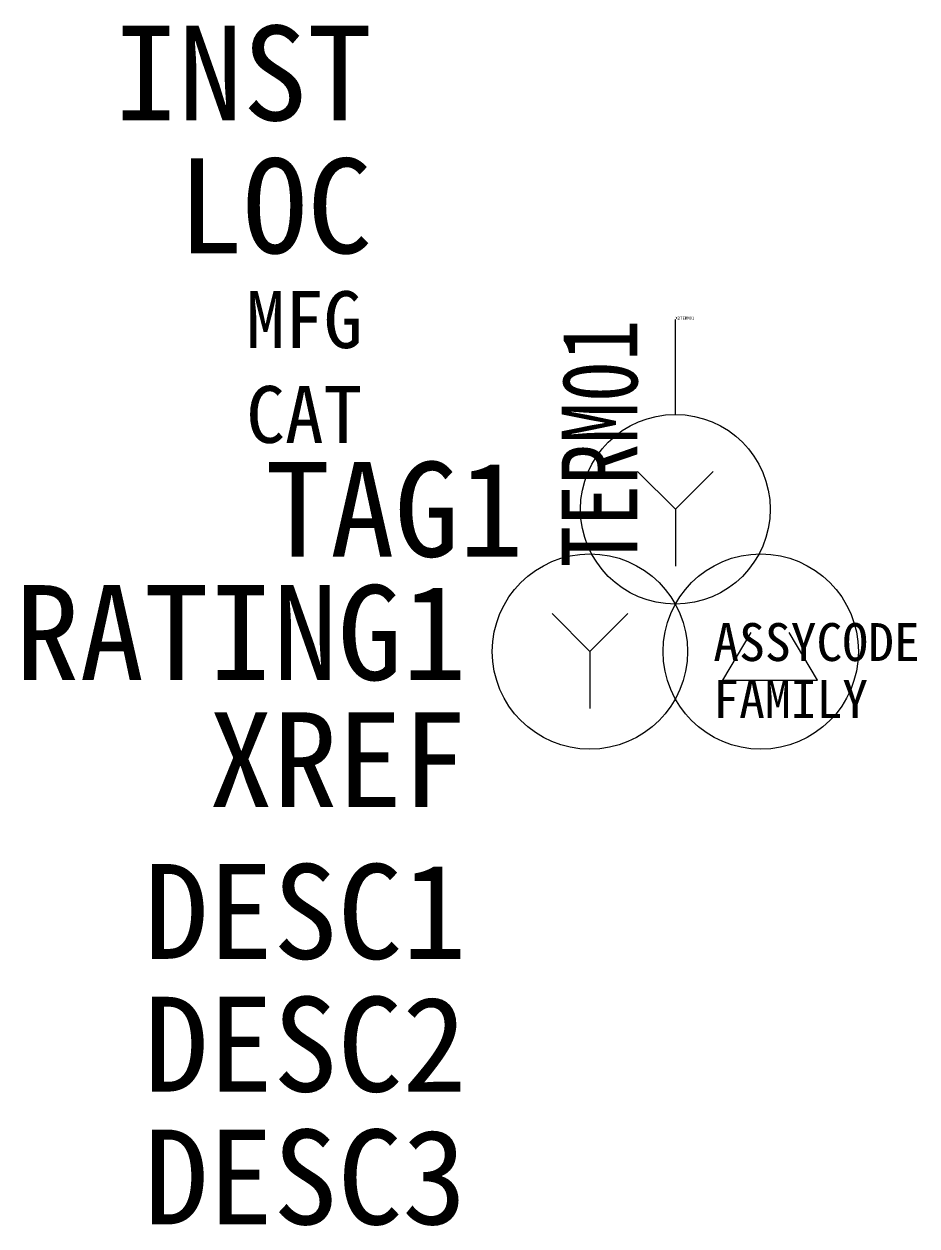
# Model space of a CAD drawing. Header units: millimetres. Extents: x -17.2 to 6.4, y -18.9 to 12.8.
import ezdxf
from ezdxf.enums import TextEntityAlignment as Align

# ---------------------------------------------------------------- set-up
doc = ezdxf.new("R2010")
doc.units = ezdxf.units.MM
doc.header["$LTSCALE"] = 12
doc.styles.add('WD_IEC', font='simhei.ttf')

msp = doc.modelspace()

# ---------------------------------------------------------------- linework, layer by layer
for p, q in [((0, 2.5), (0, 5)), ((0, 0), (-1, 1)), ((1, 1), (0, 0)), ((0, 0), (0, -1)), ((0, -1), (0, -1.5)), ((-2.25, -3.75), (-3.25, -2.75)), ((-2.25, -3.75), (-1.25, -2.75)), ((1.25, -4.5), (2, -3.25)), ((3.75, -4.5), (3, -3.25)), ((-2.25, -3.75), (-2.25, -5.25)), ((1.25, -4.5), (3.75, -4.5))]:
    msp.add_line(p, q)
for centre, radius in [((0, 0), 2.5), ((-2.25, -3.75), 2.574), ((2.25, -3.75), 2.574)]:
    msp.add_circle(centre, radius)

# ---------------------------------------------------------------- texts
at = {"style": 'WD_IEC'}
for tag, text, p in [('INST', '', (-8, 10.25)), ('LOC', '', (-8, 6.75)), ('TAG1', 'TV', (-4, -1.25)), ('RATING1', '', (-5.5, -4.5)), ('XREF', '', (-5.5, -7.85)), ('DESC1', '', (-5.5, -11.85)), ('DESC2', '', (-5.5, -15.35)), ('DESC3', '', (-5.5, -18.85))]:
    msp.add_attdef(tag, text=text, height=2.5, dxfattribs=at).set_placement(p, align=Align.RIGHT)
at = {"style": 'WD_IEC', "flags": 9}
for tag, p in [('MFG', (-8.25, 4.25)), ('CAT', (-8.25, 1.75))]:
    msp.add_attdef(tag, text='', height=1.5, dxfattribs=at).set_placement(p, align=Align.RIGHT)
at = {"style": 'WD_IEC', "flags": 1}
for tag, p, height in [('X2TERM01', (0, 5), 0.08), ('ASSYCODE', (1, -4), 1), ('FAMILY', (1, -5.5), 1)]:
    msp.add_attdef(tag, p, '', height=height, dxfattribs=at)
at = {"style": 'WD_IEC', "width": 0.8}
msp.add_attdef('TERM01', text='', height=2, rotation=90, dxfattribs=at).set_placement((-1, 5), align=Align.RIGHT)

doc.saveas('drawing.dxf')
